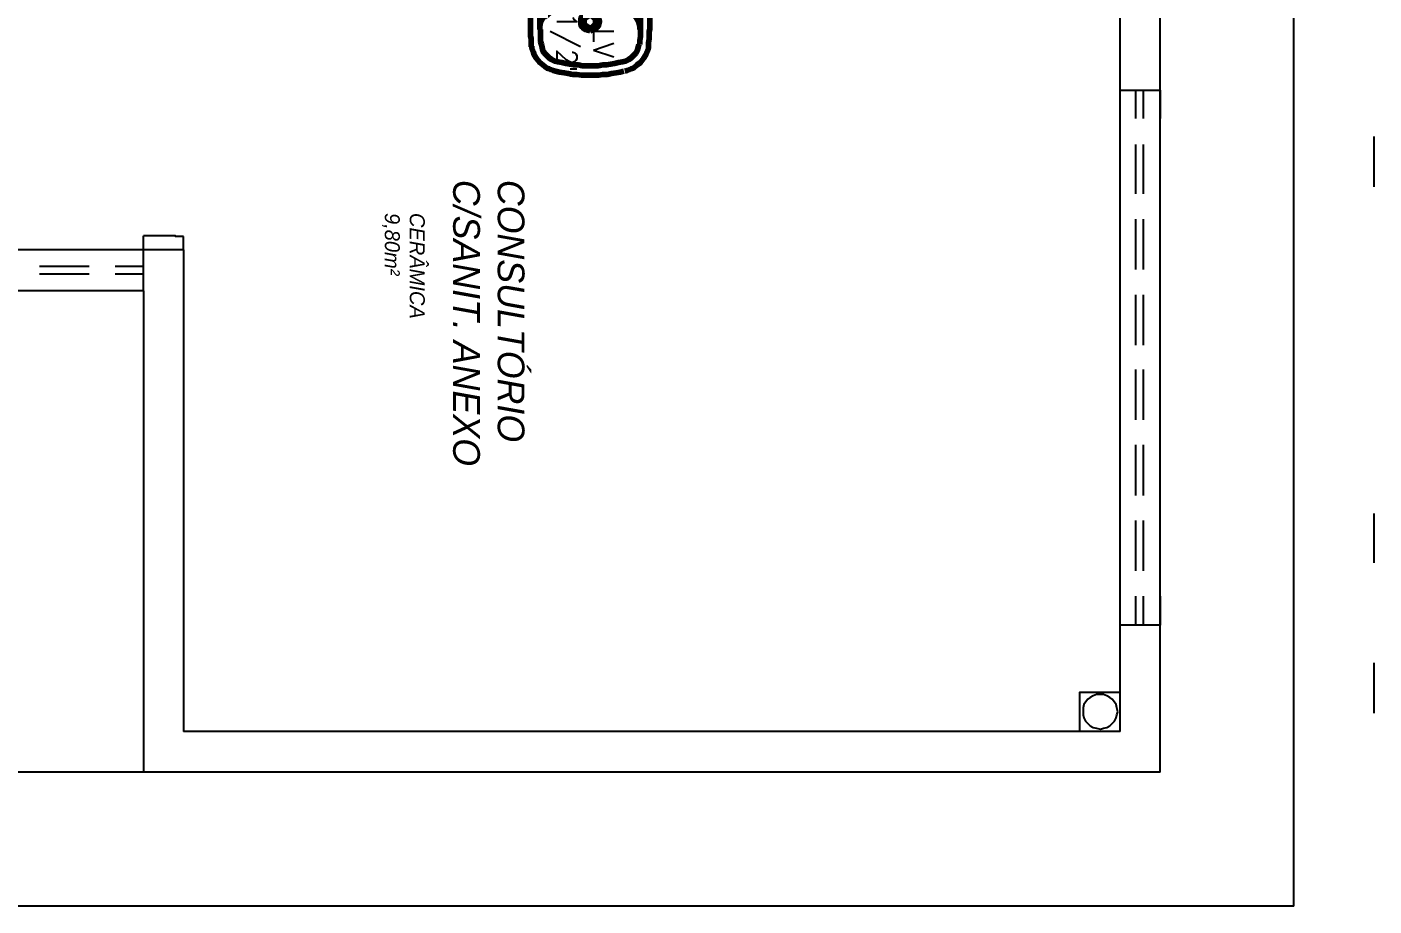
# Model space of a CAD drawing. Header units: millimetres. Extents: x 2273 to 2522, y 1034 to 1187.
# Drawn here: x 2404.36 to 2409.4, y 1161.07 to 1164.35 of the extents above; entities that cross this region are included whole.
import ezdxf

# ---------------------------------------------------------------- set-up
doc = ezdxf.new("R2010")
doc.units = ezdxf.units.MM
doc.layers.add('LAYER8', color=8, linetype='Continuous')
doc.layers.add('PAREDES', color=4, linetype='Continuous', lineweight=100)
doc.styles.add('Romans', font='romans.shx')
doc.styles.get("Standard").update_dxf_attribs({"font": 'arial.ttf'})

# ---------------------------------------------------------------- blocks, each defined once
blk = doc.blocks.new('FDG')
at = {"layer": 'PAREDES', "color": 0, "linetype": 'Continuous'}
for points in [[(82.5328, 157.0245), (82.524, 157.0216), (82.5152, 157.0186), (82.5093, 157.0127), (82.5064, 157.0039)], [(82.5093, 157.0039), (82.5093, 156.8098), (82.5093, 156.6186)], [(82.5564, 156.9922), (82.5446, 156.9892), (82.5328, 156.9804), (82.527, 156.9686), (82.524, 156.9569)], [(82.7446, 157.0304), (82.7328, 157.0304), (82.7181, 157.0333), (82.7064, 157.0333), (82.6917, 157.0333), (82.6799, 157.0363), (82.6652, 157.0363), (82.6534, 157.0363), (82.6387, 157.0363), (82.627, 157.0333), (82.6123, 157.0333), (82.5975, 157.0333), (82.5858, 157.0304), (82.5711, 157.0304), (82.5593, 157.0275), (82.5446, 157.0275), (82.5328, 157.0245)], [(82.6828, 157.001), (82.6681, 157.001), (82.6505, 157.001), (82.6358, 157.001), (82.6211, 157.001), (82.6034, 157.001), (82.5887, 156.998), (82.574, 156.9951), (82.5564, 156.9951)], [(82.6828, 156.998), (82.6711, 156.998), (82.6564, 156.9951), (82.6446, 156.9892), (82.6358, 156.9833)], [(82.7387, 156.998), (82.724, 156.998), (82.7093, 157.001), (82.6975, 157.001), (82.6828, 157.001)], [(82.8034, 156.9333), (82.8005, 156.9451), (82.7946, 156.9569), (82.7887, 156.9657), (82.7799, 156.9745), (82.7711, 156.9833), (82.7623, 156.9892), (82.7505, 156.9922), (82.7387, 156.9951)], [(82.8387, 156.9422), (82.8358, 156.951), (82.8328, 156.9598), (82.8299, 156.9657), (82.827, 156.9745), (82.8152, 156.9892), (82.8064, 157.001), (82.7917, 157.0127), (82.777, 157.0216), (82.7681, 157.0245), (82.7623, 157.0275), (82.7534, 157.0304), (82.7446, 157.0304)], [(82.524, 156.9569), (82.524, 156.948), (82.524, 156.9392), (82.524, 156.9304), (82.5211, 156.9216), (82.5211, 156.9127), (82.5211, 156.901), (82.5211, 156.8922), (82.5211, 156.8833), (82.5211, 156.8745), (82.5211, 156.8657), (82.5181, 156.8569), (82.5181, 156.848), (82.5181, 156.8392), (82.5181, 156.8304), (82.5181, 156.8216), (82.5181, 156.8127)], [(82.6358, 156.9833), (82.627, 156.9745), (82.6181, 156.9598), (82.6123, 156.948), (82.6123, 156.9333)], [(82.577, 156.9098), (82.574, 156.898), (82.5623, 156.8922), (82.5505, 156.898), (82.5446, 156.9098), (82.5505, 156.9216), (82.5623, 156.9275), (82.574, 156.9216), (82.577, 156.9098)], [(82.6123, 156.9333), (82.6093, 156.9186), (82.6093, 156.901), (82.6064, 156.8863), (82.6064, 156.8716), (82.6064, 156.8569), (82.6064, 156.8422), (82.6064, 156.8275), (82.6064, 156.8127)], [(82.8181, 156.8127), (82.8181, 156.8275), (82.8181, 156.8422), (82.8152, 156.8598), (82.8152, 156.8745), (82.8123, 156.8892), (82.8093, 156.9039), (82.8064, 156.9186), (82.8034, 156.9333)], [(82.8534, 156.8127), (82.8534, 156.8275), (82.8534, 156.8451), (82.8505, 156.8598), (82.8505, 156.8775), (82.8475, 156.8922), (82.8446, 156.9098), (82.8417, 156.9245), (82.8387, 156.9392)], [(82.6887, 156.8127), (82.6858, 156.8216), (82.6828, 156.8304), (82.677, 156.8363), (82.6711, 156.8422), (82.6623, 156.8451), (82.6534, 156.848), (82.6446, 156.8451), (82.6358, 156.8422), (82.6299, 156.8363), (82.624, 156.8304), (82.6181, 156.8216), (82.6181, 156.8127)], [(82.5181, 156.8127), (82.5181, 156.8039), (82.5181, 156.7951), (82.5181, 156.7833), (82.5181, 156.7745), (82.5181, 156.7657), (82.5211, 156.7569), (82.5211, 156.748), (82.5211, 156.7392), (82.5211, 156.7304), (82.5211, 156.7216), (82.5211, 156.7127), (82.5211, 156.7039), (82.524, 156.6951), (82.524, 156.6863), (82.524, 156.6775), (82.524, 156.6686)], [(82.577, 156.8127), (82.577, 156.8216), (82.5681, 156.8275), (82.5593, 156.8304), (82.5505, 156.8275), (82.5446, 156.8216), (82.5417, 156.8127)], [(82.5417, 156.8127), (82.5446, 156.8039), (82.5505, 156.7951), (82.5593, 156.7951), (82.5681, 156.7951), (82.577, 156.8039), (82.577, 156.8127)], [(82.6064, 156.8127), (82.6064, 156.798), (82.6064, 156.7833), (82.6064, 156.7686), (82.6064, 156.7539), (82.6064, 156.7392), (82.6093, 156.7245), (82.6093, 156.7098), (82.6123, 156.6951)], [(82.6181, 156.8127), (82.6181, 156.8039), (82.624, 156.7951), (82.6299, 156.7863), (82.6358, 156.7804), (82.6446, 156.7775), (82.6534, 156.7775), (82.6623, 156.7775), (82.6711, 156.7804), (82.677, 156.7863), (82.6828, 156.7951), (82.6858, 156.8039), (82.6887, 156.8127)], [(82.677, 156.8127), (82.674, 156.8216), (82.6681, 156.8275), (82.6623, 156.8333), (82.6534, 156.8333), (82.6446, 156.8333), (82.6387, 156.8275), (82.6328, 156.8216), (82.6299, 156.8127)], [(82.6299, 156.8127), (82.6328, 156.8039), (82.6387, 156.7951), (82.6446, 156.7922), (82.6534, 156.7892), (82.6623, 156.7922), (82.6681, 156.7951), (82.674, 156.8039), (82.677, 156.8127)], [(82.8034, 156.6922), (82.8064, 156.7069), (82.8093, 156.7216), (82.8123, 156.7363), (82.8152, 156.751), (82.8152, 156.7686), (82.8181, 156.7833), (82.8181, 156.798), (82.8181, 156.8127)], [(82.8387, 156.6833), (82.8417, 156.698), (82.8446, 156.7157), (82.8475, 156.7304), (82.8505, 156.748), (82.8505, 156.7627), (82.8534, 156.7804), (82.8534, 156.7951), (82.8534, 156.8127)], [(82.577, 156.7127), (82.574, 156.701), (82.5623, 156.6951), (82.5505, 156.701), (82.5446, 156.7127), (82.5505, 156.7275), (82.5623, 156.7304), (82.574, 156.7275), (82.577, 156.7127)], [(82.6123, 156.6922), (82.6123, 156.6804), (82.6181, 156.6657), (82.627, 156.6539), (82.6358, 156.6422)], [(82.7387, 156.6304), (82.7505, 156.6333), (82.7623, 156.6363), (82.7711, 156.6422), (82.7799, 156.651), (82.7887, 156.6598), (82.7946, 156.6686), (82.8005, 156.6804), (82.8034, 156.6922)], [(82.524, 156.6657), (82.527, 156.6539), (82.5328, 156.6422), (82.5446, 156.6363), (82.5564, 156.6304)], [(82.6328, 156.6422), (82.6446, 156.6333), (82.6564, 156.6275), (82.6711, 156.6245), (82.6828, 156.6245)], [(82.7446, 156.5951), (82.7534, 156.5951), (82.7623, 156.598), (82.7681, 156.601), (82.777, 156.6039), (82.7917, 156.6127), (82.8064, 156.6245), (82.8152, 156.6363), (82.827, 156.651), (82.8299, 156.6598), (82.8328, 156.6657), (82.8358, 156.6745), (82.8387, 156.6833)], [(82.5064, 156.6186), (82.5093, 156.6127), (82.5152, 156.6069), (82.524, 156.601), (82.5328, 156.601)], [(82.5328, 156.598), (82.5446, 156.598), (82.5593, 156.5951), (82.5711, 156.5922), (82.5858, 156.5922), (82.5975, 156.5922), (82.6123, 156.5892), (82.627, 156.5892), (82.6387, 156.5892), (82.6534, 156.5892), (82.6652, 156.5892), (82.6799, 156.5892), (82.6917, 156.5892), (82.7064, 156.5892), (82.7181, 156.5922), (82.7328, 156.5922), (82.7475, 156.5922)], [(82.5564, 156.6333), (82.5711, 156.6304), (82.5858, 156.6275), (82.6034, 156.6275), (82.6181, 156.6245), (82.6328, 156.6245), (82.6505, 156.6245), (82.6652, 156.6245), (82.6799, 156.6245)], [(82.6828, 156.6275), (82.6975, 156.6275), (82.7123, 156.6275), (82.727, 156.6275), (82.7387, 156.6304)]]:
    blk.add_lwpolyline(points, dxfattribs=at)

msp = doc.modelspace()

# ---------------------------------------------------------------- linework, layer by layer
at = {"layer": 'LAYER8', "linetype": 'ByBlock'}
msp.add_line((2404.799, 1163.3654), (2404.799, 1163.5184), dxfattribs=at)
at = {"layer": 'LAYER8', "linetype": 'Continuous'}
for points in [[(2408.6019, 1161.5654), (2408.6019, 1171.2713)], [(2408.4519, 1161.7184), (2408.4519, 1166.2684)], [(2404.949, 1163.5184), (2402.649, 1163.5184)], [(2404.949, 1163.5184), (2404.949, 1161.7184)], [(2404.799, 1163.3654), (2402.799, 1163.3654)], [(2404.799, 1163.3654), (2404.799, 1161.5654)], [(2408.4519, 1161.7184), (2404.949, 1161.7184)], [(2404.799, 1161.5654), (2402.799, 1161.5654)], [(2408.6019, 1161.5654), (2404.799, 1161.5654)]]:
    msp.add_lwpolyline(points, dxfattribs=at)
at = {"layer": 'LAYER8', "color": 0, "linetype": 'Continuous'}
for points in [[(2409.1019, 1161.0654), (2409.1019, 1168.1184)], [(2408.4519, 1164.0096), (2408.4519, 1164.1154), (2408.6019, 1164.1154), (2408.6019, 1164.0096)], [(2408.5107, 1164.0096), (2408.5107, 1164.1154)], [(2408.5401, 1164.0096), (2408.5401, 1164.1154)], [(2409.4019, 1163.7537), (2409.4019, 1163.9419)], [(2408.5107, 1163.7272), (2408.5107, 1163.9125)], [(2408.5401, 1163.7272), (2408.5401, 1163.9125)], [(2408.5107, 1163.4449), (2408.5107, 1163.6331)], [(2408.5401, 1163.4449), (2408.5401, 1163.6331)], [(2404.799, 1163.5184), (2404.799, 1163.5713)], [(2404.949, 1163.5684), (2404.9195, 1163.5684), (2404.9195, 1163.5713), (2404.799, 1163.5713)], [(2404.949, 1163.5184), (2404.949, 1163.5684)], [(2404.596, 1163.4566), (2404.4107, 1163.4566)], [(2404.799, 1163.4566), (2404.6931, 1163.4566)], [(2404.596, 1163.4272), (2404.4107, 1163.4272)], [(2404.799, 1163.4272), (2404.6931, 1163.4272)], [(2408.5107, 1163.1625), (2408.5107, 1163.3507)], [(2408.5401, 1163.1625), (2408.5401, 1163.3507)], [(2408.5107, 1162.8831), (2408.5107, 1163.0713)], [(2408.5401, 1162.8831), (2408.5401, 1163.0713)], [(2408.5107, 1162.6007), (2408.5107, 1162.789)], [(2408.5401, 1162.6007), (2408.5401, 1162.789)], [(2409.4019, 1162.3478), (2409.4019, 1162.5331)], [(2408.5107, 1162.3184), (2408.5107, 1162.5066)], [(2408.5401, 1162.3184), (2408.5401, 1162.5066)], [(2408.4519, 1162.1154), (2408.4519, 1162.2243)], [(2408.6019, 1162.2243), (2408.6019, 1162.1154), (2408.4519, 1162.1154)], [(2408.5107, 1162.1154), (2408.5107, 1162.2243)], [(2408.5401, 1162.1154), (2408.5401, 1162.2243)], [(2409.4019, 1161.786), (2409.4019, 1161.9743)], [(2408.3019, 1161.7184), (2408.3019, 1161.8654), (2408.4519, 1161.8654)], [(2408.4431, 1161.7919), (2408.4401, 1161.8066), (2408.4372, 1161.8184), (2408.4313, 1161.8272), (2408.4225, 1161.839), (2408.4137, 1161.8449), (2408.4019, 1161.8507), (2408.3901, 1161.8566), (2408.3784, 1161.8566), (2408.3637, 1161.8566), (2408.3519, 1161.8507), (2408.3401, 1161.8449), (2408.3313, 1161.839), (2408.3225, 1161.8272), (2408.3166, 1161.8184), (2408.3137, 1161.8066), (2408.3137, 1161.7919), (2408.3137, 1161.7802), (2408.3166, 1161.7684), (2408.3225, 1161.7566), (2408.3313, 1161.7478), (2408.3401, 1161.739), (2408.3519, 1161.7331), (2408.3637, 1161.7302), (2408.3784, 1161.7272), (2408.3901, 1161.7302), (2408.4019, 1161.7331), (2408.4137, 1161.739), (2408.4225, 1161.7478), (2408.4313, 1161.7566), (2408.4372, 1161.7684), (2408.4401, 1161.7802), (2408.4431, 1161.7919)], [(2409.1019, 1161.0654), (2398.499, 1161.0654)]]:
    msp.add_lwpolyline(points, dxfattribs=at)

# ---------------------------------------------------------------- block references
at = {"layer": 'LAYER8', "linetype": 'ByBlock', "rotation": 270}
msp.add_blockref('FDG', (2249.6573, 1247.0248), dxfattribs=at)

# ---------------------------------------------------------------- texts
at = {"color": 3, "style": 'Romans'}
for s, p in [('1/2"', (2406.3451, 1164.4057)), ('LV', (2406.4831, 1164.3477))]:
    msp.add_text(s, height=0.075, rotation=270, dxfattribs=at).set_placement(p)
at = {"layer": 'LAYER8', "color": 0, "linetype": 'Continuous', "width": 1.591519, "attachment_point": 1, "rotation": 270}
for s, insert, char_height in [('{\\fHarlow Solid Italic|b0|i0|c0|p82;CONSULTÓRIO \\PC/SANIT. ANEXO}', (2406.2244, 1163.7803), 0.1), ('{\\fHarlow Solid Italic|b0|i0|c0|p82;CERÂMICA\\P9,80m²}', (2405.8516, 1163.6562), 0.056045)]:
    msp.add_mtext(s, dxfattribs=dict(at, insert=insert, char_height=char_height))

doc.saveas('drawing.dxf')
